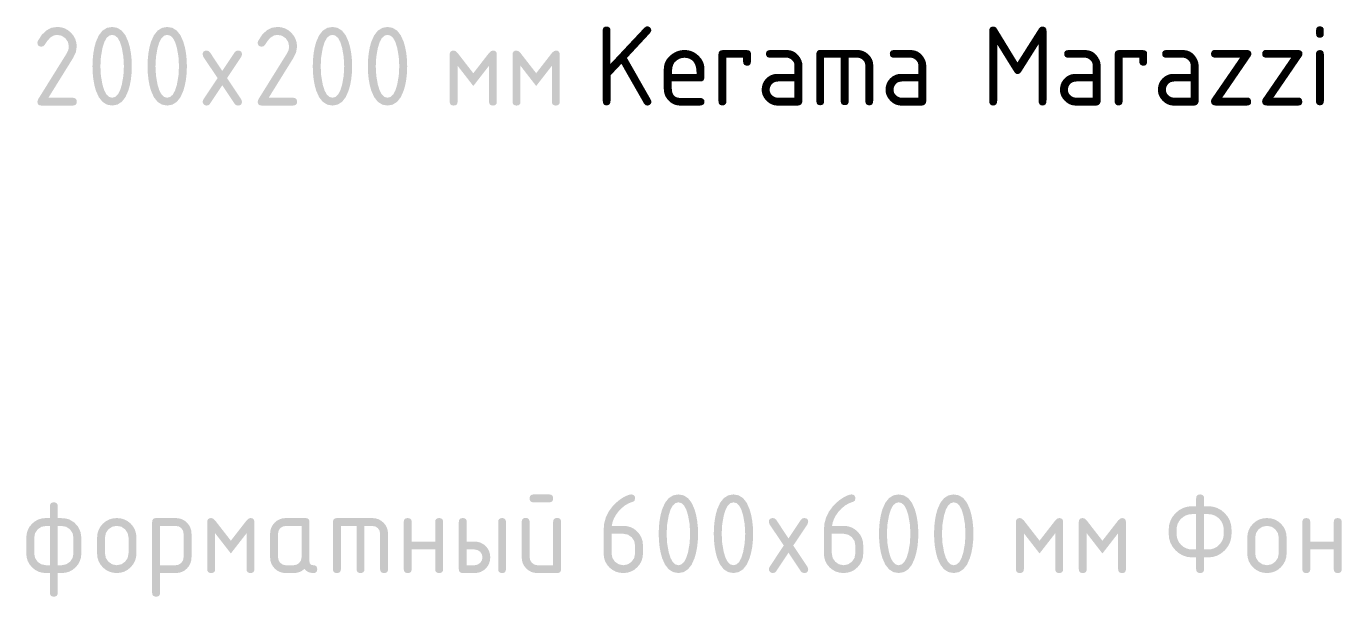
# Model space of a CAD drawing. Header units: millimetres. Extents: x 0 to 1189, y 0 to 841.
# Drawn here: x 1057.2 to 1107.9, y 443.2 to 465.2 of the extents above; entities that cross this region are included whole.
import ezdxf

# ---------------------------------------------------------------- set-up
doc = ezdxf.new("R2010")
doc.units = ezdxf.units.MM

msp = doc.modelspace()

# ---------------------------------------------------------------- hatches: boundary and pattern name
h = msp.add_hatch(color=7)
h.dxf.hatch_style = 2
h.paths.add_polyline_path([(1058.435486, 465.154211), (1058.586063, 465.140698), (1058.726046, 465.099848), (1058.854143, 465.031195), (1058.969063, 464.934276), (1059.066438, 464.817427), (1059.136632, 464.689054), (1059.179127, 464.548796), (1059.193407, 464.39629), (1059.158336, 464.179938), (1059.053399, 463.960279), (1058.100899, 462.4279), (1059.040721, 462.4279), (1059.107599, 462.418392), (1059.155304, 462.389867), (1059.18389, 462.342324), (1059.193407, 462.275765), (1059.18389, 462.209576), (1059.155304, 462.163386), (1059.107599, 462.136316), (1059.040721, 462.127488), (1057.830252, 462.127488), (1057.763374, 462.136316), (1057.715668, 462.163386), (1057.687082, 462.209576), (1057.677565, 462.275765), (1057.702921, 462.364511), (1058.812517, 464.14659), (1058.869568, 464.269993), (1058.888585, 464.39629), (1058.85627, 464.571714), (1058.757396, 464.7182), (1058.610497, 464.817074), (1058.435486, 464.849389), (1058.308397, 464.825609), (1058.187302, 464.754236), (1058.071787, 464.635216), (1057.961441, 464.468499), (1057.906802, 464.415031), (1057.830252, 464.39629), (1057.763374, 464.405885), (1057.715668, 464.4346), (1057.687082, 464.482331), (1057.677565, 464.548977), (1057.690243, 464.607957), (1057.843662, 464.847021), (1058.018423, 465.017716), (1058.215405, 465.120096)])
h = msp.add_hatch(color=7)
h.paths.add_polyline_path([(1061.010572, 463.63892), (1060.991004, 464.005616), (1060.930095, 464.349988), (1060.861718, 464.569174), (1060.777063, 464.725159), (1060.675769, 464.818409), (1060.557473, 464.849389), (1060.440805, 464.81834), (1060.33933, 464.724608), (1060.253771, 464.567313), (1060.184852, 464.345578), (1060.123942, 464.000104), (1060.104374, 463.63892), (1060.123942, 463.275807), (1060.184852, 462.931711), (1060.253228, 462.711837), (1060.337883, 462.554335), (1060.439177, 462.459569), (1060.557473, 462.4279), (1060.675769, 462.459569), (1060.777063, 462.554335), (1060.861718, 462.711837), (1060.930095, 462.931711), (1060.991004, 463.275807)])
h.paths.add_polyline_path([(1061.315394, 463.63892), (1061.306687, 463.377799), (1061.280874, 463.134558), (1061.238422, 462.909508), (1061.179795, 462.702957), (1061.068992, 462.450724), (1060.927545, 462.270942), (1060.756643, 462.1633), (1060.557473, 462.127488), (1060.356607, 462.1633), (1060.185403, 462.270942), (1060.043551, 462.450724), (1059.930741, 462.702957), (1059.874664, 462.909508), (1059.833521, 463.134558), (1059.808191, 463.377799), (1059.799552, 463.63892), (1059.808191, 463.90235), (1059.833521, 464.146865), (1059.874664, 464.372364), (1059.930741, 464.578742), (1060.043551, 464.831208), (1060.185403, 465.010964), (1060.356607, 465.118477), (1060.557473, 465.154211), (1060.756643, 465.118477), (1060.927545, 465.010964), (1061.068992, 464.831208), (1061.179795, 464.578742), (1061.238422, 464.370504), (1061.280874, 464.145212), (1061.306687, 463.901729)])
h = msp.add_hatch(color=7)
h.paths.add_polyline_path([(1063.132559, 463.63892), (1063.112991, 464.005616), (1063.052081, 464.349988), (1062.983705, 464.569174), (1062.89905, 464.725159), (1062.797756, 464.818409), (1062.67946, 464.849389), (1062.562792, 464.81834), (1062.461316, 464.724608), (1062.375757, 464.567313), (1062.306838, 464.345578), (1062.245929, 464.000104), (1062.226361, 463.63892), (1062.245929, 463.275807), (1062.306838, 462.931711), (1062.375215, 462.711837), (1062.459869, 462.554335), (1062.561164, 462.459569), (1062.67946, 462.4279), (1062.797756, 462.459569), (1062.89905, 462.554335), (1062.983705, 462.711837), (1063.052081, 462.931711), (1063.112991, 463.275807)])
h.paths.add_polyline_path([(1063.437381, 463.63892), (1063.428673, 463.377799), (1063.402861, 463.134558), (1063.360409, 462.909508), (1063.301782, 462.702957), (1063.190979, 462.450724), (1063.049532, 462.270942), (1062.878629, 462.1633), (1062.67946, 462.127488), (1062.478594, 462.1633), (1062.30739, 462.270942), (1062.165538, 462.450724), (1062.052728, 462.702957), (1061.996651, 462.909508), (1061.955507, 463.134558), (1061.930177, 463.377799), (1061.921539, 463.63892), (1061.930177, 463.90235), (1061.955507, 464.146865), (1061.996651, 464.372364), (1062.052728, 464.578742), (1062.165538, 464.831208), (1062.30739, 465.010964), (1062.478594, 465.118477), (1062.67946, 465.154211), (1062.878629, 465.118477), (1063.049532, 465.010964), (1063.190979, 464.831208), (1063.301782, 464.578742), (1063.360409, 464.370504), (1063.402861, 464.145212), (1063.428673, 463.901729)])
h = msp.add_hatch(color=7)
h.dxf.hatch_style = 2
h.paths.add_polyline_path([(1066.923434, 465.154211), (1067.07401, 465.140698), (1067.213993, 465.099848), (1067.34209, 465.031195), (1067.45701, 464.934276), (1067.554386, 464.817427), (1067.624579, 464.689054), (1067.667075, 464.548796), (1067.681355, 464.39629), (1067.646283, 464.179938), (1067.541346, 463.960279), (1066.588846, 462.4279), (1067.528668, 462.4279), (1067.595546, 462.418392), (1067.643252, 462.389867), (1067.671837, 462.342324), (1067.681355, 462.275765), (1067.671837, 462.209576), (1067.643252, 462.163386), (1067.595546, 462.136316), (1067.528668, 462.127488), (1066.318199, 462.127488), (1066.251321, 462.136316), (1066.203615, 462.163386), (1066.17503, 462.209576), (1066.165513, 462.275765), (1066.190868, 462.364511), (1067.300465, 464.14659), (1067.357516, 464.269993), (1067.376532, 464.39629), (1067.344217, 464.571714), (1067.245343, 464.7182), (1067.098444, 464.817074), (1066.923434, 464.849389), (1066.796344, 464.825609), (1066.675249, 464.754236), (1066.559735, 464.635216), (1066.449388, 464.468499), (1066.394749, 464.415031), (1066.318199, 464.39629), (1066.251321, 464.405885), (1066.203615, 464.4346), (1066.17503, 464.482331), (1066.165513, 464.548977), (1066.17819, 464.607957), (1066.331609, 464.847021), (1066.50637, 465.017716), (1066.703352, 465.120096)])
h = msp.add_hatch(color=7)
h.paths.add_polyline_path([(1069.498519, 463.63892), (1069.478951, 464.005616), (1069.418042, 464.349988), (1069.349665, 464.569174), (1069.265011, 464.725159), (1069.163716, 464.818409), (1069.04542, 464.849389), (1068.928752, 464.81834), (1068.827277, 464.724608), (1068.741718, 464.567313), (1068.672799, 464.345578), (1068.61189, 464.000104), (1068.592321, 463.63892), (1068.61189, 463.275807), (1068.672799, 462.931711), (1068.741175, 462.711837), (1068.82583, 462.554335), (1068.927124, 462.459569), (1069.04542, 462.4279), (1069.163716, 462.459569), (1069.265011, 462.554335), (1069.349665, 462.711837), (1069.418042, 462.931711), (1069.478951, 463.275807)])
h.paths.add_polyline_path([(1069.803341, 463.63892), (1069.794634, 463.377799), (1069.768821, 463.134558), (1069.726369, 462.909508), (1069.667742, 462.702957), (1069.556939, 462.450724), (1069.415492, 462.270942), (1069.24459, 462.1633), (1069.04542, 462.127488), (1068.844554, 462.1633), (1068.67335, 462.270942), (1068.531498, 462.450724), (1068.418689, 462.702957), (1068.362611, 462.909508), (1068.321468, 463.134558), (1068.296138, 463.377799), (1068.287499, 463.63892), (1068.296138, 463.90235), (1068.321468, 464.146865), (1068.362611, 464.372364), (1068.418689, 464.578742), (1068.531498, 464.831208), (1068.67335, 465.010964), (1068.844554, 465.118477), (1069.04542, 465.154211), (1069.24459, 465.118477), (1069.415492, 465.010964), (1069.556939, 464.831208), (1069.667742, 464.578742), (1069.726369, 464.370504), (1069.768821, 464.145212), (1069.794634, 463.901729)])
h = msp.add_hatch(color=7)
h.paths.add_polyline_path([(1071.620506, 463.63892), (1071.600938, 464.005616), (1071.540029, 464.349988), (1071.471652, 464.569174), (1071.386998, 464.725159), (1071.285703, 464.818409), (1071.167407, 464.849389), (1071.050739, 464.81834), (1070.949264, 464.724608), (1070.863705, 464.567313), (1070.794786, 464.345578), (1070.733876, 464.000104), (1070.714308, 463.63892), (1070.733876, 463.275807), (1070.794786, 462.931711), (1070.863162, 462.711837), (1070.947817, 462.554335), (1071.049111, 462.459569), (1071.167407, 462.4279), (1071.285703, 462.459569), (1071.386998, 462.554335), (1071.471652, 462.711837), (1071.540029, 462.931711), (1071.600938, 463.275807)])
h.paths.add_polyline_path([(1071.925328, 463.63892), (1071.916621, 463.377799), (1071.890808, 463.134558), (1071.848356, 462.909508), (1071.789729, 462.702957), (1071.678926, 462.450724), (1071.537479, 462.270942), (1071.366577, 462.1633), (1071.167407, 462.127488), (1070.966541, 462.1633), (1070.795337, 462.270942), (1070.653485, 462.450724), (1070.540675, 462.702957), (1070.484598, 462.909508), (1070.443455, 463.134558), (1070.418125, 463.377799), (1070.409486, 463.63892), (1070.418125, 463.90235), (1070.443455, 464.146865), (1070.484598, 464.372364), (1070.540675, 464.578742), (1070.653485, 464.831208), (1070.795337, 465.010964), (1070.966541, 465.118477), (1071.167407, 465.154211), (1071.366577, 465.118477), (1071.537479, 465.010964), (1071.678926, 464.831208), (1071.789729, 464.578742), (1071.848356, 464.370504), (1071.890808, 464.145212), (1071.916621, 463.901729)])
h = msp.add_hatch(color=7)
h.dxf.hatch_style = 2
h.paths.add_polyline_path([(1064.983348, 463.185821), (1065.534012, 462.360101), (1065.559368, 462.275765), (1065.549851, 462.209576), (1065.521265, 462.163386), (1065.473559, 462.136316), (1065.406681, 462.127488), (1065.333783, 462.143267), (1065.279902, 462.190878), (1064.801447, 462.910765), (1064.322992, 462.190878), (1064.269111, 462.143267), (1064.196212, 462.127488), (1064.138541, 462.137548), (1064.090379, 462.169932), (1064.05579, 462.219748), (1064.043526, 462.275765), (1064.068882, 462.360101), (1064.619546, 463.185821), (1064.068882, 464.007132), (1064.043526, 464.095878), (1064.053043, 464.160206), (1064.081628, 464.206603), (1064.129334, 464.234707), (1064.196212, 464.244155), (1064.269111, 464.228376), (1064.322992, 464.180765), (1064.801447, 463.460878), (1065.279902, 464.180765), (1065.333783, 464.228376), (1065.406681, 464.244155), (1065.473559, 464.235327), (1065.521265, 464.208257), (1065.549851, 464.162067), (1065.559368, 464.095878), (1065.534012, 464.007132)])
h = msp.add_hatch(color=7)
h.dxf.hatch_style = 2
h.paths.add_polyline_path([(1074.472886, 462.880999), (1073.867652, 463.659867), (1073.867652, 462.275765), (1073.858144, 462.209576), (1073.829618, 462.163386), (1073.782076, 462.136316), (1073.715517, 462.127488), (1073.648639, 462.136316), (1073.600933, 462.163386), (1073.572347, 462.209576), (1073.56283, 462.275765), (1073.56283, 464.095878), (1073.572347, 464.160206), (1073.600933, 464.206603), (1073.648639, 464.234707), (1073.715517, 464.244155), (1073.791584, 464.221348), (1073.867652, 464.150999), (1074.472886, 463.372132), (1075.078672, 464.150999), (1075.15474, 464.221348), (1075.230807, 464.244155), (1075.295136, 464.234707), (1075.341533, 464.206603), (1075.369636, 464.160206), (1075.379084, 464.095878), (1075.379084, 462.275765), (1075.369636, 462.209576), (1075.341533, 462.163386), (1075.295136, 462.136316), (1075.230807, 462.127488), (1075.164248, 462.136316), (1075.116706, 462.163386), (1075.088181, 462.209576), (1075.078672, 462.275765), (1075.078672, 463.659867)])
h = msp.add_hatch(color=7)
h.dxf.hatch_style = 2
h.paths.add_polyline_path([(1076.895581, 462.880999), (1076.290346, 463.659867), (1076.290346, 462.275765), (1076.280838, 462.209576), (1076.252313, 462.163386), (1076.20477, 462.136316), (1076.138211, 462.127488), (1076.071333, 462.136316), (1076.023627, 462.163386), (1075.995042, 462.209576), (1075.985524, 462.275765), (1075.985524, 464.095878), (1075.995042, 464.160206), (1076.023627, 464.206603), (1076.071333, 464.234707), (1076.138211, 464.244155), (1076.214279, 464.221348), (1076.290346, 464.150999), (1076.895581, 463.372132), (1077.501366, 464.150999), (1077.577434, 464.221348), (1077.653502, 464.244155), (1077.71783, 464.234707), (1077.764227, 464.206603), (1077.792331, 464.160206), (1077.801779, 464.095878), (1077.801779, 462.275765), (1077.792331, 462.209576), (1077.764227, 462.163386), (1077.71783, 462.136316), (1077.653502, 462.127488), (1077.586943, 462.136316), (1077.5394, 462.163386), (1077.510875, 462.209576), (1077.501366, 462.275765), (1077.501366, 463.659867)])
h = msp.add_hatch(color=7)
h.paths.add_polyline_path([(1077.853328, 446.097117), (1077.853328, 444.277004), (1077.843811, 444.210815), (1077.815225, 444.164625), (1077.767519, 444.137555), (1077.700641, 444.128727), (1076.943272, 444.128727), (1076.820859, 444.139191), (1076.708523, 444.171102), (1076.606625, 444.225233), (1076.515529, 444.30236), (1076.437712, 444.395998), (1076.382066, 444.499144), (1076.34864, 444.611798), (1076.337486, 444.733961), (1076.337486, 446.097117), (1076.347003, 446.163995), (1076.375589, 446.211701), (1076.423295, 446.240286), (1076.490173, 446.249803), (1076.556732, 446.240286), (1076.604274, 446.211701), (1076.6328, 446.163995), (1076.642308, 446.097117), (1076.642308, 444.733961), (1076.664632, 444.618826), (1076.731605, 444.522295), (1076.829377, 444.451946), (1076.943272, 444.429139), (1077.548506, 444.429139), (1077.548506, 446.097117), (1077.558014, 446.163995), (1077.58654, 446.211701), (1077.634082, 446.240286), (1077.700641, 446.249803), (1077.767519, 446.240286), (1077.815225, 446.211701), (1077.843811, 446.163995)])
h.paths.add_polyline_path([(1077.395819, 446.850628), (1076.790585, 446.850628), (1076.726256, 446.860145), (1076.67986, 446.888731), (1076.651756, 446.936437), (1076.642308, 447.003315), (1076.651756, 447.069874), (1076.67986, 447.117416), (1076.726256, 447.145942), (1076.790585, 447.15545), (1077.395819, 447.15545), (1077.462697, 447.145942), (1077.510403, 447.117416), (1077.538989, 447.069874), (1077.548506, 447.003315), (1077.538989, 446.936437), (1077.510403, 446.888731), (1077.462697, 446.860145)])
h = msp.add_hatch(color=7)
h.paths.add_polyline_path([(1079.799341, 445.640159), (1079.799341, 444.886648), (1079.831656, 444.709777), (1079.93053, 444.564738), (1080.077429, 444.463659), (1080.25244, 444.429139), (1080.427451, 444.463659), (1080.57435, 444.564738), (1080.673224, 444.711224), (1080.705539, 444.886648), (1080.705539, 445.18706), (1080.673224, 445.362071), (1080.57435, 445.50897), (1080.427451, 445.607844), (1080.25244, 445.640159)])
h.paths.add_polyline_path([(1080.552852, 447.15545), (1080.61973, 447.145942), (1080.667436, 447.117416), (1080.696022, 447.069874), (1080.705539, 447.003315), (1080.686522, 446.915878), (1080.629471, 446.875984), (1080.466406, 446.817391), (1080.314245, 446.730119), (1080.172522, 446.614217), (1080.040773, 446.469738), (1079.952028, 446.341934), (1079.883126, 446.212114), (1079.834894, 446.079917), (1079.80816, 445.944981), (1080.25244, 445.944981), (1080.40548, 445.931382), (1080.546582, 445.890342), (1080.674972, 445.821501), (1080.789875, 445.724495), (1080.88688, 445.607965), (1080.955722, 445.479756), (1080.996761, 445.339557), (1081.010361, 445.18706), (1081.010361, 444.886648), (1080.996081, 444.733522), (1080.953586, 444.59223), (1080.883392, 444.463651), (1080.786016, 444.348662), (1080.671097, 444.251975), (1080.542999, 444.183297), (1080.403016, 444.142318), (1080.25244, 444.128727), (1080.099943, 444.142258), (1079.959745, 444.182815), (1079.831535, 444.250347), (1079.715005, 444.344803), (1079.618, 444.461265), (1079.549158, 444.588992), (1079.508118, 444.727881), (1079.494519, 444.877829), (1079.494519, 445.792295), (1079.515999, 446.041565), (1079.580371, 446.275021), (1079.68753, 446.492562), (1079.837375, 446.694083), (1079.973413, 446.834789), (1080.114981, 446.952396), (1080.262853, 447.047782), (1080.417805, 447.121826), (1080.496491, 447.146493)])
h = msp.add_hatch(color=7)
h.paths.add_polyline_path([(1082.827299, 445.640159), (1082.807731, 446.006855), (1082.746822, 446.351227), (1082.678445, 446.570413), (1082.593791, 446.726398), (1082.492496, 446.819648), (1082.3742, 446.850628), (1082.257532, 446.819579), (1082.156057, 446.725847), (1082.070498, 446.568552), (1082.001579, 446.346817), (1081.940669, 446.001343), (1081.921101, 445.640159), (1081.940669, 445.277046), (1082.001579, 444.93295), (1082.069955, 444.713075), (1082.15461, 444.555574), (1082.255904, 444.460808), (1082.3742, 444.429139), (1082.492496, 444.460808), (1082.593791, 444.555574), (1082.678445, 444.713075), (1082.746822, 444.93295), (1082.807731, 445.277046)])
h.paths.add_polyline_path([(1083.132121, 445.640159), (1083.123414, 445.379038), (1083.097601, 445.135797), (1083.055149, 444.910746), (1082.996522, 444.704196), (1082.885719, 444.451963), (1082.744272, 444.272181), (1082.57337, 444.164539), (1082.3742, 444.128727), (1082.173334, 444.164539), (1082.00213, 444.272181), (1081.860278, 444.451963), (1081.747468, 444.704196), (1081.691391, 444.910746), (1081.650248, 445.135797), (1081.624918, 445.379038), (1081.616279, 445.640159), (1081.624918, 445.903589), (1081.650248, 446.148104), (1081.691391, 446.373603), (1081.747468, 446.579981), (1081.860278, 446.832447), (1082.00213, 447.012203), (1082.173334, 447.119716), (1082.3742, 447.15545), (1082.57337, 447.119716), (1082.744272, 447.012203), (1082.885719, 446.832447), (1082.996522, 446.579981), (1083.055149, 446.371743), (1083.097601, 446.146451), (1083.123414, 445.902968)])
h = msp.add_hatch(color=7)
h.paths.add_polyline_path([(1084.949059, 445.640159), (1084.929491, 446.006855), (1084.868582, 446.351227), (1084.800205, 446.570413), (1084.715551, 446.726398), (1084.614256, 446.819648), (1084.49596, 446.850628), (1084.379292, 446.819579), (1084.277817, 446.725847), (1084.192258, 446.568552), (1084.123339, 446.346817), (1084.06243, 446.001343), (1084.042861, 445.640159), (1084.06243, 445.277046), (1084.123339, 444.93295), (1084.191715, 444.713075), (1084.27637, 444.555574), (1084.377664, 444.460808), (1084.49596, 444.429139), (1084.614256, 444.460808), (1084.715551, 444.555574), (1084.800205, 444.713075), (1084.868582, 444.93295), (1084.929491, 445.277046)])
h.paths.add_polyline_path([(1085.253881, 445.640159), (1085.245174, 445.379038), (1085.219361, 445.135797), (1085.176909, 444.910746), (1085.118282, 444.704196), (1085.00748, 444.451963), (1084.866033, 444.272181), (1084.69513, 444.164539), (1084.49596, 444.128727), (1084.295094, 444.164539), (1084.12389, 444.272181), (1083.982038, 444.451963), (1083.869229, 444.704196), (1083.813151, 444.910746), (1083.772008, 445.135797), (1083.746678, 445.379038), (1083.738039, 445.640159), (1083.746678, 445.903589), (1083.772008, 446.148104), (1083.813151, 446.373603), (1083.869229, 446.579981), (1083.982038, 446.832447), (1084.12389, 447.012203), (1084.295094, 447.119716), (1084.49596, 447.15545), (1084.69513, 447.119716), (1084.866033, 447.012203), (1085.00748, 446.832447), (1085.118282, 446.579981), (1085.176909, 446.371743), (1085.219361, 446.146451), (1085.245174, 445.902968)])
h = msp.add_hatch(color=7)
h.paths.add_polyline_path([(1088.286382, 445.640159), (1088.286382, 444.886648), (1088.318697, 444.709777), (1088.417571, 444.564738), (1088.56447, 444.463659), (1088.739481, 444.429139), (1088.914492, 444.463659), (1089.06139, 444.564738), (1089.160265, 444.711224), (1089.19258, 444.886648), (1089.19258, 445.18706), (1089.160265, 445.362071), (1089.06139, 445.50897), (1088.914492, 445.607844), (1088.739481, 445.640159)])
h.paths.add_polyline_path([(1089.039893, 447.15545), (1089.106771, 447.145942), (1089.154477, 447.117416), (1089.183063, 447.069874), (1089.19258, 447.003315), (1089.173563, 446.915878), (1089.116512, 446.875984), (1088.953447, 446.817391), (1088.801286, 446.730119), (1088.659563, 446.614217), (1088.527814, 446.469738), (1088.439068, 446.341934), (1088.370167, 446.212114), (1088.321935, 446.079917), (1088.295201, 445.944981), (1088.739481, 445.944981), (1088.89252, 445.931382), (1089.033623, 445.890342), (1089.162013, 445.821501), (1089.276916, 445.724495), (1089.373921, 445.607965), (1089.442763, 445.479756), (1089.483802, 445.339557), (1089.497402, 445.18706), (1089.497402, 444.886648), (1089.483122, 444.733522), (1089.440627, 444.59223), (1089.370433, 444.463651), (1089.273057, 444.348662), (1089.158137, 444.251975), (1089.03004, 444.183297), (1088.890057, 444.142318), (1088.739481, 444.128727), (1088.586984, 444.142258), (1088.446785, 444.182815), (1088.318576, 444.250347), (1088.202046, 444.344803), (1088.105041, 444.461265), (1088.036199, 444.588992), (1087.995159, 444.727881), (1087.98156, 444.877829), (1087.98156, 445.792295), (1088.00304, 446.041565), (1088.067412, 446.275021), (1088.174571, 446.492562), (1088.324416, 446.694083), (1088.460454, 446.834789), (1088.602021, 446.952396), (1088.749894, 447.047782), (1088.904845, 447.121826), (1088.983531, 447.146493)])
h = msp.add_hatch(color=7)
h.paths.add_polyline_path([(1091.31434, 445.640159), (1091.294772, 446.006855), (1091.233862, 446.351227), (1091.165486, 446.570413), (1091.080831, 446.726398), (1090.979537, 446.819648), (1090.861241, 446.850628), (1090.744573, 446.819579), (1090.643097, 446.725847), (1090.557539, 446.568552), (1090.488619, 446.346817), (1090.42771, 446.001343), (1090.408142, 445.640159), (1090.42771, 445.277046), (1090.488619, 444.93295), (1090.556996, 444.713075), (1090.641651, 444.555574), (1090.742945, 444.460808), (1090.861241, 444.429139), (1090.979537, 444.460808), (1091.080831, 444.555574), (1091.165486, 444.713075), (1091.233862, 444.93295), (1091.294772, 445.277046)])
h.paths.add_polyline_path([(1091.619162, 445.640159), (1091.610454, 445.379038), (1091.584642, 445.135797), (1091.54219, 444.910746), (1091.483563, 444.704196), (1091.37276, 444.451963), (1091.231313, 444.272181), (1091.060411, 444.164539), (1090.861241, 444.128727), (1090.660375, 444.164539), (1090.489171, 444.272181), (1090.347319, 444.451963), (1090.234509, 444.704196), (1090.178432, 444.910746), (1090.137289, 445.135797), (1090.111959, 445.379038), (1090.10332, 445.640159), (1090.111959, 445.903589), (1090.137289, 446.148104), (1090.178432, 446.373603), (1090.234509, 446.579981), (1090.347319, 446.832447), (1090.489171, 447.012203), (1090.660375, 447.119716), (1090.861241, 447.15545), (1091.060411, 447.119716), (1091.231313, 447.012203), (1091.37276, 446.832447), (1091.483563, 446.579981), (1091.54219, 446.371743), (1091.584642, 446.146451), (1091.610454, 445.902968)])
h = msp.add_hatch(color=7)
h.paths.add_polyline_path([(1093.4361, 445.640159), (1093.416532, 446.006855), (1093.355623, 446.351227), (1093.287246, 446.570413), (1093.202592, 446.726398), (1093.101297, 446.819648), (1092.983001, 446.850628), (1092.866333, 446.819579), (1092.764858, 446.725847), (1092.679299, 446.568552), (1092.61038, 446.346817), (1092.54947, 446.001343), (1092.529902, 445.640159), (1092.54947, 445.277046), (1092.61038, 444.93295), (1092.678756, 444.713075), (1092.763411, 444.555574), (1092.864705, 444.460808), (1092.983001, 444.429139), (1093.101297, 444.460808), (1093.202592, 444.555574), (1093.287246, 444.713075), (1093.355623, 444.93295), (1093.416532, 445.277046)])
h.paths.add_polyline_path([(1093.740922, 445.640159), (1093.732215, 445.379038), (1093.706402, 445.135797), (1093.66395, 444.910746), (1093.605323, 444.704196), (1093.49452, 444.451963), (1093.353073, 444.272181), (1093.182171, 444.164539), (1092.983001, 444.128727), (1092.782135, 444.164539), (1092.610931, 444.272181), (1092.469079, 444.451963), (1092.356269, 444.704196), (1092.300192, 444.910746), (1092.259049, 445.135797), (1092.233719, 445.379038), (1092.22508, 445.640159), (1092.233719, 445.903589), (1092.259049, 446.148104), (1092.300192, 446.373603), (1092.356269, 446.579981), (1092.469079, 446.832447), (1092.610931, 447.012203), (1092.782135, 447.119716), (1092.983001, 447.15545), (1093.182171, 447.119716), (1093.353073, 447.012203), (1093.49452, 446.832447), (1093.605323, 446.579981), (1093.66395, 446.371743), (1093.706402, 446.146451), (1093.732215, 445.902968)])
h = msp.add_hatch(color=7)
h.paths.add_polyline_path([(1102.628732, 445.034925), (1102.781418, 445.034925), (1102.903512, 445.045992), (1103.015685, 445.079229), (1103.117522, 445.134686), (1103.20861, 445.212416), (1103.286426, 445.305994), (1103.342073, 445.408718), (1103.375499, 445.520227), (1103.386653, 445.640159), (1103.386653, 445.792295), (1103.375499, 445.914544), (1103.342073, 446.027388), (1103.286426, 446.130724), (1103.20861, 446.224447), (1103.115661, 446.299628), (1103.014031, 446.353776), (1102.902892, 446.386531), (1102.781418, 446.397529), (1102.628732, 446.397529)])
h.paths.add_polyline_path([(1102.32391, 445.034925), (1102.32391, 446.397529), (1102.175633, 446.397529), (1102.05347, 446.386462), (1101.940815, 446.353225), (1101.837669, 446.297768), (1101.744031, 446.220038), (1101.666904, 446.128863), (1101.612773, 446.026837), (1101.580863, 445.914475), (1101.570398, 445.792295), (1101.570398, 445.640159), (1101.581483, 445.517979), (1101.614427, 445.405617), (1101.668764, 445.303591), (1101.744031, 445.212416), (1101.837669, 445.134686), (1101.940815, 445.079229), (1102.05347, 445.045992), (1102.175633, 445.034925)])
h.paths.add_polyline_path([(1102.628732, 444.730103), (1102.628732, 444.277004), (1102.619223, 444.210815), (1102.590698, 444.164625), (1102.543155, 444.137555), (1102.476596, 444.128727), (1102.409718, 444.137555), (1102.362012, 444.164625), (1102.333427, 444.210815), (1102.32391, 444.277004), (1102.32391, 444.730103), (1102.175633, 444.730103), (1101.992569, 444.747432), (1101.824026, 444.798867), (1101.67047, 444.883582), (1101.532364, 445.00075), (1101.4158, 445.140655), (1101.332411, 445.293583), (1101.282302, 445.459946), (1101.265576, 445.640159), (1101.265576, 445.792295), (1101.282302, 445.975677), (1101.332411, 446.144383), (1101.4158, 446.298), (1101.532364, 446.436114), (1101.672873, 446.552593), (1101.827127, 446.635792), (1101.994817, 446.685711), (1102.175633, 446.702351), (1102.32391, 446.702351), (1102.32391, 447.003315), (1102.333427, 447.069874), (1102.362012, 447.117416), (1102.409718, 447.145942), (1102.476596, 447.15545), (1102.543155, 447.145942), (1102.590698, 447.117416), (1102.619223, 447.069874), (1102.628732, 447.003315), (1102.628732, 446.702351), (1102.781418, 446.702351), (1102.962312, 446.685711), (1103.130131, 446.635792), (1103.284411, 446.552593), (1103.424686, 446.436114), (1103.540795, 446.29614), (1103.622642, 446.14273), (1103.671106, 445.975057), (1103.687065, 445.792295), (1103.687065, 445.640159), (1103.670416, 445.459257), (1103.620437, 445.291378), (1103.537074, 445.136934), (1103.420277, 444.99634), (1103.28069, 444.879861), (1103.127926, 444.796662), (1102.961623, 444.746743), (1102.781418, 444.730103)])
h = msp.add_hatch(color=7)
h.paths.add_polyline_path([(1058.160037, 444.429139), (1058.160037, 445.940572), (1058.007902, 445.940572), (1057.832891, 445.908257), (1057.685992, 445.809382), (1057.587118, 445.662897), (1057.554803, 445.487473), (1057.554803, 444.882238), (1057.587118, 444.708674), (1057.685992, 444.560329), (1057.832891, 444.463108), (1058.007902, 444.429139)])
h.paths.add_polyline_path([(1058.160037, 444.128727), (1058.007902, 444.128727), (1057.855405, 444.142318), (1057.715206, 444.183297), (1057.586997, 444.251975), (1057.470467, 444.348662), (1057.373462, 444.465442), (1057.30462, 444.593333), (1057.26358, 444.732282), (1057.249981, 444.882238), (1057.249981, 445.487473), (1057.26358, 445.639978), (1057.30462, 445.780237), (1057.373462, 445.90861), (1057.470467, 446.025459), (1057.586997, 446.122145), (1057.715206, 446.190823), (1057.855405, 446.231803), (1058.007902, 446.245394), (1058.160037, 446.245394), (1058.160037, 446.702351), (1058.169563, 446.76668), (1058.197795, 446.813077), (1058.244218, 446.84118), (1058.308314, 446.850628), (1058.375192, 446.84118), (1058.422898, 446.813077), (1058.451484, 446.76668), (1058.461001, 446.702351), (1058.461001, 446.245394), (1058.605376, 446.242129), (1058.727582, 446.232096), (1058.827568, 446.21493), (1058.90528, 446.190272), (1059.09855, 446.076171), (1059.244278, 445.910806), (1059.339293, 445.710301), (1059.371057, 445.487473), (1059.371057, 444.882238), (1059.356924, 444.732282), (1059.31504, 444.593333), (1059.246181, 444.465442), (1059.151122, 444.348662), (1059.034273, 444.251975), (1058.9059, 444.183297), (1058.765642, 444.142318), (1058.613136, 444.128727), (1058.461001, 444.128727), (1058.461001, 443.366947), (1058.451484, 443.302619), (1058.422898, 443.256222), (1058.375192, 443.228119), (1058.308314, 443.218671), (1058.244218, 443.228119), (1058.197795, 443.256222), (1058.169563, 443.302619), (1058.160037, 443.366947)])
h.paths.add_polyline_path([(1058.461001, 444.429139), (1058.613136, 444.429139), (1058.78856, 444.463659), (1058.935046, 444.564738), (1059.03392, 444.710673), (1059.066235, 444.882238), (1059.066235, 445.487473), (1059.03392, 445.662897), (1058.935046, 445.809382), (1058.78856, 445.908257), (1058.613136, 445.940572), (1058.461001, 445.940572)])
h = msp.add_hatch(color=7)
h.paths.add_polyline_path([(1059.977391, 444.882238), (1059.977391, 445.487473), (1059.990991, 445.639978), (1060.032031, 445.780237), (1060.100872, 445.90861), (1060.197878, 446.025459), (1060.314408, 446.122145), (1060.442617, 446.190823), (1060.582815, 446.231803), (1060.735312, 446.245394), (1060.88781, 446.231863), (1061.028008, 446.191306), (1061.156217, 446.123773), (1061.272747, 446.029317), (1061.369753, 445.912718), (1061.438594, 445.784026), (1061.479634, 445.642519), (1061.493233, 445.487473), (1061.493233, 444.882238), (1061.478954, 444.732282), (1061.436458, 444.593333), (1061.366264, 444.465442), (1061.268889, 444.348662), (1061.153969, 444.251975), (1061.025872, 444.183297), (1060.885889, 444.142318), (1060.735312, 444.128727), (1060.582815, 444.142318), (1060.442617, 444.183297), (1060.314408, 444.251975), (1060.197878, 444.348662), (1060.100872, 444.465442), (1060.032031, 444.593333), (1059.990991, 444.732282)])
h.paths.add_polyline_path([(1061.188411, 444.886648), (1061.188411, 445.491882), (1061.156096, 445.665446), (1061.057222, 445.813792), (1060.910323, 445.912666), (1060.735312, 445.944981), (1060.560302, 445.912666), (1060.413403, 445.813792), (1060.314528, 445.665446), (1060.282213, 445.491882), (1060.282213, 444.886648), (1060.314528, 444.709777), (1060.413403, 444.564738), (1060.560302, 444.463659), (1060.735312, 444.429139), (1060.910323, 444.463659), (1061.057222, 444.564738), (1061.156096, 444.711224)])
h = msp.add_hatch(color=7)
h.paths.add_polyline_path([(1062.099152, 446.097117), (1062.108669, 446.161445), (1062.137254, 446.207842), (1062.18496, 446.235945), (1062.251838, 446.245394), (1063.009208, 446.245394), (1063.131621, 446.234309), (1063.243957, 446.201365), (1063.345854, 446.147028), (1063.436951, 446.071761), (1063.514767, 445.978123), (1063.570414, 445.874977), (1063.60384, 445.762322), (1063.614994, 445.640159), (1063.614994, 444.733961), (1063.60384, 444.611798), (1063.570414, 444.499144), (1063.514767, 444.395998), (1063.436951, 444.30236), (1063.345854, 444.225233), (1063.243957, 444.171102), (1063.131621, 444.139191), (1063.009208, 444.128727), (1062.403974, 444.128727), (1062.403974, 443.366947), (1062.394465, 443.302619), (1062.36594, 443.256222), (1062.318398, 443.228119), (1062.251838, 443.218671), (1062.18496, 443.228119), (1062.137254, 443.256222), (1062.108669, 443.302619), (1062.099152, 443.366947)])
h.paths.add_polyline_path([(1062.403974, 445.940572), (1062.403974, 444.429139), (1063.009208, 444.429139), (1063.124757, 444.451464), (1063.220875, 444.518436), (1063.287847, 444.61669), (1063.310172, 444.733961), (1063.310172, 445.640159), (1063.288399, 445.75743), (1063.225284, 445.855684), (1063.126961, 445.920452), (1063.009208, 445.940572)])
h = msp.add_hatch(color=7)
h.dxf.hatch_style = 2
h.paths.add_polyline_path([(1065.130968, 444.882238), (1064.525734, 445.661105), (1064.525734, 444.277004), (1064.516225, 444.210815), (1064.4877, 444.164625), (1064.440158, 444.137555), (1064.373598, 444.128727), (1064.306721, 444.137555), (1064.259015, 444.164625), (1064.230429, 444.210815), (1064.220912, 444.277004), (1064.220912, 446.097117), (1064.230429, 446.161445), (1064.259015, 446.207842), (1064.306721, 446.235945), (1064.373598, 446.245394), (1064.449666, 446.222587), (1064.525734, 446.152238), (1065.130968, 445.373371), (1065.736754, 446.152238), (1065.812822, 446.222587), (1065.888889, 446.245394), (1065.953218, 446.235945), (1065.999615, 446.207842), (1066.027718, 446.161445), (1066.037166, 446.097117), (1066.037166, 444.277004), (1066.027718, 444.210815), (1065.999615, 444.164625), (1065.953218, 444.137555), (1065.888889, 444.128727), (1065.82233, 444.137555), (1065.774788, 444.164625), (1065.746262, 444.210815), (1065.736754, 444.277004), (1065.736754, 445.661105)])
h = msp.add_hatch(color=7)
h.paths.add_polyline_path([(1067.8544, 445.940572), (1067.249165, 445.940572), (1067.131412, 445.918799), (1067.033089, 445.855684), (1066.969975, 445.75743), (1066.948202, 445.640159), (1066.948202, 444.733961), (1066.970526, 444.618344), (1067.037499, 444.518436), (1067.13527, 444.451464), (1067.249165, 444.429139), (1067.553436, 444.429139), (1067.668985, 444.451464), (1067.765103, 444.518436), (1067.832075, 444.61669), (1067.8544, 444.733961)])
h.paths.add_polyline_path([(1068.459634, 444.277004), (1068.450186, 444.210815), (1068.422082, 444.164625), (1068.375686, 444.137555), (1068.311357, 444.128727), (1068.20896, 444.138304), (1068.11726, 444.167312), (1068.035792, 444.216164), (1067.964091, 444.285272), (1067.874424, 444.216164), (1067.776334, 444.167312), (1067.669458, 444.138304), (1067.553436, 444.128727), (1067.249165, 444.128727), (1067.126752, 444.139191), (1067.014416, 444.171102), (1066.912519, 444.225233), (1066.821422, 444.30236), (1066.743606, 444.395377), (1066.687959, 444.49749), (1066.654533, 444.609938), (1066.64338, 444.733961), (1066.64338, 445.640159), (1066.654533, 445.762322), (1066.687959, 445.874977), (1066.743606, 445.978123), (1066.821422, 446.071761), (1066.912519, 446.147028), (1067.014416, 446.201365), (1067.126752, 446.234309), (1067.249165, 446.245394), (1068.006535, 446.245394), (1068.073413, 446.235945), (1068.121119, 446.207842), (1068.149705, 446.161445), (1068.159222, 446.097117), (1068.159222, 444.581826), (1068.16873, 444.514948), (1068.197255, 444.467242), (1068.244798, 444.438656), (1068.311357, 444.429139), (1068.375686, 444.419631), (1068.422082, 444.391105), (1068.450186, 444.343563)])
h = msp.add_hatch(color=7)
h.dxf.hatch_style = 2
h.paths.add_polyline_path([(1069.218534, 446.245394), (1070.581689, 446.245394), (1070.703163, 446.234309), (1070.814302, 446.201365), (1070.915933, 446.147028), (1071.008881, 446.071761), (1071.086697, 445.978123), (1071.142344, 445.874977), (1071.17577, 445.762322), (1071.186924, 445.640159), (1071.186924, 444.277004), (1071.177407, 444.210815), (1071.148821, 444.164625), (1071.101115, 444.137555), (1071.034237, 444.128727), (1070.967678, 444.137555), (1070.920136, 444.164625), (1070.89161, 444.210815), (1070.882102, 444.277004), (1070.882102, 445.640159), (1070.860329, 445.75743), (1070.797215, 445.855684), (1070.69896, 445.920452), (1070.581689, 445.940572), (1070.276867, 445.940572), (1070.276867, 444.277004), (1070.26735, 444.210815), (1070.238765, 444.164625), (1070.191059, 444.137555), (1070.124181, 444.128727), (1070.060085, 444.137555), (1070.013662, 444.164625), (1069.985429, 444.210815), (1069.975904, 444.277004), (1069.975904, 445.940572), (1069.370669, 445.940572), (1069.370669, 444.277004), (1069.361161, 444.210815), (1069.332636, 444.164625), (1069.285093, 444.137555), (1069.218534, 444.128727), (1069.151656, 444.137555), (1069.10395, 444.164625), (1069.075364, 444.210815), (1069.065847, 444.277004), (1069.065847, 446.097117), (1069.075364, 446.161445), (1069.10395, 446.207842), (1069.151656, 446.235945)])
h = msp.add_hatch(color=7)
h.dxf.hatch_style = 2
h.paths.add_polyline_path([(1072.09808, 445.034925), (1072.09808, 444.277004), (1072.088572, 444.210815), (1072.060046, 444.164625), (1072.012504, 444.137555), (1071.945945, 444.128727), (1071.879067, 444.137555), (1071.831361, 444.164625), (1071.802775, 444.210815), (1071.793258, 444.277004), (1071.793258, 446.097117), (1071.802775, 446.161445), (1071.831361, 446.207842), (1071.879067, 446.235945), (1071.945945, 446.245394), (1072.012504, 446.235945), (1072.060046, 446.207842), (1072.088572, 446.161445), (1072.09808, 446.097117), (1072.09808, 445.339196), (1073.004278, 445.339196), (1073.004278, 446.097117), (1073.013786, 446.161445), (1073.042312, 446.207842), (1073.089854, 446.235945), (1073.156413, 446.245394), (1073.223291, 446.235945), (1073.270997, 446.207842), (1073.299583, 446.161445), (1073.3091, 446.097117), (1073.3091, 444.277004), (1073.299583, 444.210815), (1073.270997, 444.164625), (1073.223291, 444.137555), (1073.156413, 444.128727), (1073.089854, 444.137555), (1073.042312, 444.164625), (1073.013786, 444.210815), (1073.004278, 444.277004), (1073.004278, 445.034925)])
h = msp.add_hatch(color=7)
h.paths.add_polyline_path([(1075.126038, 444.733961), (1075.114954, 444.611798), (1075.08201, 444.499144), (1075.027672, 444.395998), (1074.952405, 444.30236), (1074.858768, 444.225233), (1074.755622, 444.171102), (1074.642967, 444.139191), (1074.520804, 444.128727), (1074.067705, 444.128727), (1074.000827, 444.137555), (1073.953121, 444.164625), (1073.924535, 444.210815), (1073.915018, 444.277004), (1073.915018, 446.097117), (1073.924535, 446.161445), (1073.953121, 446.207842), (1074.000827, 446.235945), (1074.067705, 446.245394), (1074.134264, 446.235945), (1074.181806, 446.207842), (1074.210332, 446.161445), (1074.21984, 446.097117), (1074.21984, 445.339196), (1074.520804, 445.339196), (1074.642967, 445.328197), (1074.755622, 445.295443), (1074.858768, 445.241295), (1074.952405, 445.166114), (1075.027672, 445.07239), (1075.08201, 444.969055), (1075.114954, 444.856211)])
h.paths.add_polyline_path([(1074.825075, 444.733961), (1074.803026, 444.851508), (1074.736329, 444.950038), (1074.638075, 445.013152), (1074.520804, 445.034925), (1074.21984, 445.034925), (1074.21984, 444.429139), (1074.520804, 444.429139), (1074.638075, 444.451464), (1074.736329, 444.518436), (1074.803026, 444.61669)])
h.paths.add_polyline_path([(1075.43086, 446.097117), (1075.440369, 446.161445), (1075.468894, 446.207842), (1075.516436, 446.235945), (1075.582996, 446.245394), (1075.647324, 446.235945), (1075.693721, 446.207842), (1075.721824, 446.161445), (1075.731273, 446.097117), (1075.731273, 444.277004), (1075.721824, 444.210815), (1075.693721, 444.164625), (1075.647324, 444.137555), (1075.582996, 444.128727), (1075.516436, 444.137555), (1075.468894, 444.164625), (1075.440369, 444.210815), (1075.43086, 444.277004)])
h = msp.add_hatch(color=7)
h.dxf.hatch_style = 2
h.paths.add_polyline_path([(1086.799622, 445.18706), (1087.350286, 444.36134), (1087.375642, 444.277004), (1087.366124, 444.210815), (1087.337539, 444.164625), (1087.289833, 444.137555), (1087.222955, 444.128727), (1087.150057, 444.144506), (1087.096175, 444.192117), (1086.617721, 444.912004), (1086.139266, 444.192117), (1086.085384, 444.144506), (1086.012486, 444.128727), (1085.954815, 444.138787), (1085.906653, 444.171171), (1085.872064, 444.220987), (1085.8598, 444.277004), (1085.885155, 444.36134), (1086.43582, 445.18706), (1085.885155, 446.008371), (1085.8598, 446.097117), (1085.869317, 446.161445), (1085.897902, 446.207842), (1085.945608, 446.235945), (1086.012486, 446.245394), (1086.085384, 446.229615), (1086.139266, 446.182004), (1086.617721, 445.462117), (1087.096175, 446.182004), (1087.150057, 446.229615), (1087.222955, 446.245394), (1087.289833, 446.236566), (1087.337539, 446.209496), (1087.366124, 446.163306), (1087.375642, 446.097117), (1087.350286, 446.008371)])
h = msp.add_hatch(color=7)
h.dxf.hatch_style = 2
h.paths.add_polyline_path([(1096.28984, 444.882238), (1095.684606, 445.661105), (1095.684606, 444.277004), (1095.675097, 444.210815), (1095.646572, 444.164625), (1095.59903, 444.137555), (1095.53247, 444.128727), (1095.465593, 444.137555), (1095.417887, 444.164625), (1095.389301, 444.210815), (1095.379784, 444.277004), (1095.379784, 446.097117), (1095.389301, 446.161445), (1095.417887, 446.207842), (1095.465593, 446.235945), (1095.53247, 446.245394), (1095.608538, 446.222587), (1095.684606, 446.152238), (1096.28984, 445.373371), (1096.895626, 446.152238), (1096.971694, 446.222587), (1097.047761, 446.245394), (1097.11209, 446.235945), (1097.158487, 446.207842), (1097.18659, 446.161445), (1097.196038, 446.097117), (1097.196038, 444.277004), (1097.18659, 444.210815), (1097.158487, 444.164625), (1097.11209, 444.137555), (1097.047761, 444.128727), (1096.981202, 444.137555), (1096.93366, 444.164625), (1096.905134, 444.210815), (1096.895626, 444.277004), (1096.895626, 445.661105)])
h = msp.add_hatch(color=7)
h.dxf.hatch_style = 2
h.paths.add_polyline_path([(1098.712308, 444.882238), (1098.107074, 445.661105), (1098.107074, 444.277004), (1098.097565, 444.210815), (1098.06904, 444.164625), (1098.021497, 444.137555), (1097.954938, 444.128727), (1097.88806, 444.137555), (1097.840354, 444.164625), (1097.811769, 444.210815), (1097.802252, 444.277004), (1097.802252, 446.097117), (1097.811769, 446.161445), (1097.840354, 446.207842), (1097.88806, 446.235945), (1097.954938, 446.245394), (1098.031006, 446.222587), (1098.107074, 446.152238), (1098.712308, 445.373371), (1099.318094, 446.152238), (1099.394161, 446.222587), (1099.470229, 446.245394), (1099.534558, 446.235945), (1099.580954, 446.207842), (1099.609058, 446.161445), (1099.618506, 446.097117), (1099.618506, 444.277004), (1099.609058, 444.210815), (1099.580954, 444.164625), (1099.534558, 444.137555), (1099.470229, 444.128727), (1099.40367, 444.137555), (1099.356127, 444.164625), (1099.327602, 444.210815), (1099.318094, 444.277004), (1099.318094, 445.661105)])
h = msp.add_hatch(color=7)
h.paths.add_polyline_path([(1104.293694, 444.882238), (1104.293694, 445.487473), (1104.307294, 445.639978), (1104.348334, 445.780237), (1104.417175, 445.90861), (1104.514181, 446.025459), (1104.630711, 446.122145), (1104.75892, 446.190823), (1104.899118, 446.231803), (1105.051615, 446.245394), (1105.204113, 446.231863), (1105.344311, 446.191306), (1105.47252, 446.123773), (1105.58905, 446.029317), (1105.686056, 445.912718), (1105.754897, 445.784026), (1105.795937, 445.642519), (1105.809536, 445.487473), (1105.809536, 444.882238), (1105.795257, 444.732282), (1105.752761, 444.593333), (1105.682567, 444.465442), (1105.585192, 444.348662), (1105.470272, 444.251975), (1105.342175, 444.183297), (1105.202192, 444.142318), (1105.051615, 444.128727), (1104.899118, 444.142318), (1104.75892, 444.183297), (1104.630711, 444.251975), (1104.514181, 444.348662), (1104.417175, 444.465442), (1104.348334, 444.593333), (1104.307294, 444.732282)])
h.paths.add_polyline_path([(1105.504714, 444.886648), (1105.504714, 445.491882), (1105.472399, 445.665446), (1105.373525, 445.813792), (1105.226626, 445.912666), (1105.051615, 445.944981), (1104.876605, 445.912666), (1104.729706, 445.813792), (1104.630832, 445.665446), (1104.598517, 445.491882), (1104.598517, 444.886648), (1104.630832, 444.709777), (1104.729706, 444.564738), (1104.876605, 444.463659), (1105.051615, 444.429139), (1105.226626, 444.463659), (1105.373525, 444.564738), (1105.472399, 444.711224)])
h = msp.add_hatch(color=7)
h.dxf.hatch_style = 2
h.paths.add_polyline_path([(1106.720277, 445.034925), (1106.720277, 444.277004), (1106.710768, 444.210815), (1106.682243, 444.164625), (1106.634701, 444.137555), (1106.568141, 444.128727), (1106.501263, 444.137555), (1106.453557, 444.164625), (1106.424972, 444.210815), (1106.415455, 444.277004), (1106.415455, 446.097117), (1106.424972, 446.161445), (1106.453557, 446.207842), (1106.501263, 446.235945), (1106.568141, 446.245394), (1106.634701, 446.235945), (1106.682243, 446.207842), (1106.710768, 446.161445), (1106.720277, 446.097117), (1106.720277, 445.339196), (1107.626475, 445.339196), (1107.626475, 446.097117), (1107.635983, 446.161445), (1107.664508, 446.207842), (1107.712051, 446.235945), (1107.77861, 446.245394), (1107.845488, 446.235945), (1107.893194, 446.207842), (1107.92178, 446.161445), (1107.931297, 446.097117), (1107.931297, 444.277004), (1107.92178, 444.210815), (1107.893194, 444.164625), (1107.845488, 444.137555), (1107.77861, 444.128727), (1107.712051, 444.137555), (1107.664508, 444.164625), (1107.635983, 444.210815), (1107.626475, 444.277004), (1107.626475, 445.034925)])

# ---------------------------------------------------------------- texts
at = {"color": 7, "insert": (1079.148187, 465.167774), "char_height": 3.040288, "attachment_point": 1}
msp.add_mtext('{\\fGOSTCommon|b0|i0|c0;Kerama Marazzi }', dxfattribs=at)

doc.saveas('drawing.dxf')
